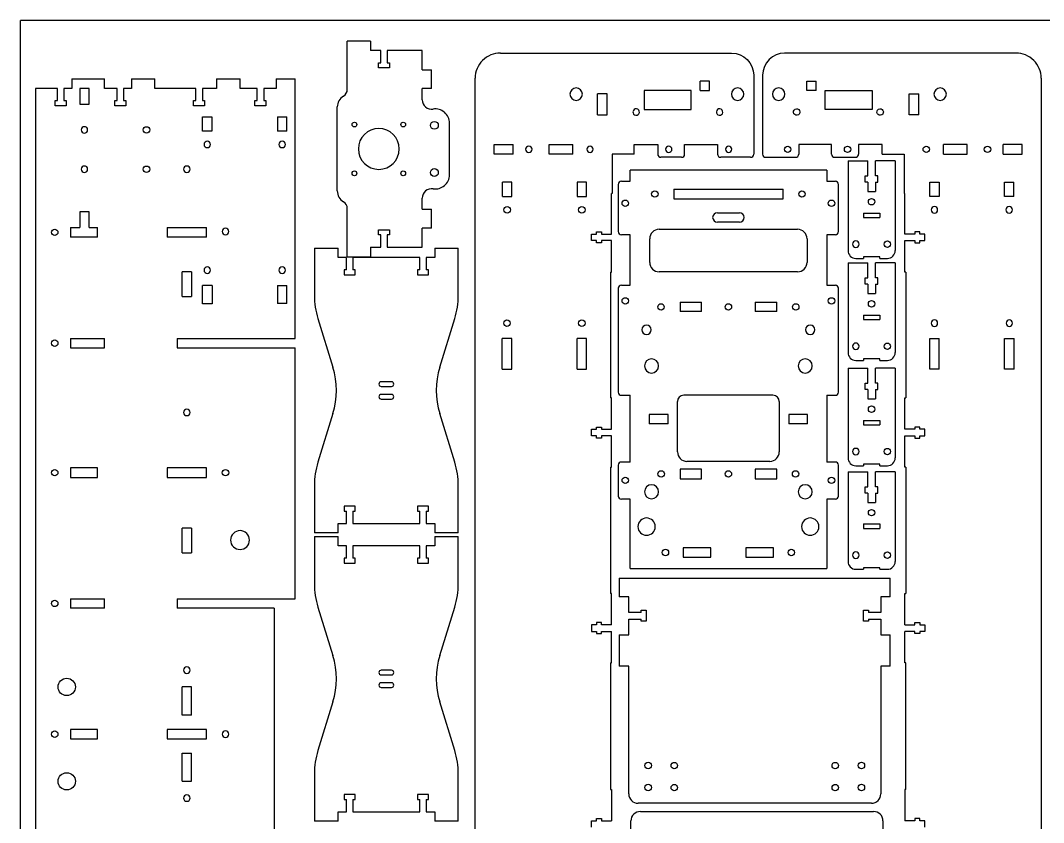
# Model space of a CAD drawing. Header units: millimetres. Extents: x -2614 to 1371, y 670 to 4202.
# Drawn here: x -2551 to -1901, y 1043 to 1553 of the extents above; entities that cross this region are included whole.
import ezdxf

# ---------------------------------------------------------------- set-up
doc = ezdxf.new("R2010")
doc.units = ezdxf.units.MM
doc.linetypes.add('HIDDEN', pattern=[9.525, 6.35, -3.175])
doc.layers.get('0').update_dxf_attribs({"lineweight": 70})
doc.layers.add('Hidden', color=7, linetype='HIDDEN', lineweight=70)

msp = doc.modelspace()

# ---------------------------------------------------------------- linework, layer by layer
at = {"color": 7, "lineweight": -3}
for p, q in [((-1331.8, 1553.05), (-2551, 1553.05)), ((-2551, 670.4), (-2551, 1553.05)), ((-2328.62, 1539.87), (-2343.28, 1539.87)), ((-2343.28, 1509.26), (-2343.28, 1539.87)), ((-2328.62, 1539.87), (-2328.62, 1533.87)), ((-2321.99, 1533.87), (-2328.62, 1533.87)), ((-2321.99, 1526.07), (-2321.99, 1533.87)), ((-2295.71, 1533.87), (-2317.89, 1533.87)), ((-2317.89, 1533.87), (-2317.89, 1526.07)), ((-2295.71, 1521.74), (-2295.71, 1533.87)), ((-2246.04, 1532.31), (-2099.04, 1532.31)), ((-1918.36, 1532.31), (-2065.36, 1532.31)), ((-2323.44, 1526.07), (-2321.99, 1526.07)), ((-2323.44, 1522.87), (-2323.44, 1526.07)), ((-2316.44, 1522.87), (-2323.44, 1522.87)), ((-2317.89, 1526.07), (-2316.44, 1526.07)), ((-2316.44, 1526.07), (-2316.44, 1522.87)), ((-2295.71, 1521.74), (-2289.71, 1521.74)), ((-2289.71, 1509.74), (-2289.71, 1521.74)), ((-2518.42, 1515.88), (-2497.52, 1515.88)), ((-2518.42, 1515.88), (-2518.42, 1509.88)), ((-2497.52, 1509.88), (-2497.52, 1515.88)), ((-2480.42, 1515.88), (-2465.6, 1515.88)), ((-2480.42, 1515.88), (-2480.42, 1509.88)), ((-2465.6, 1509.88), (-2465.6, 1515.88)), ((-2426.47, 1515.88), (-2411.47, 1515.88)), ((-2426.47, 1515.88), (-2426.47, 1509.88)), ((-2411.47, 1509.88), (-2411.47, 1515.88)), ((-2388.47, 1515.88), (-2376.47, 1515.88)), ((-2388.47, 1515.88), (-2388.47, 1509.88)), ((-2376.47, 1350.88), (-2376.47, 1515.88)), ((-2262.04, 692.67), (-2262.04, 1516.31)), ((-2085.04, 1518.31), (-2085.04, 1468.08)), ((-2079.36, 1518.31), (-2079.36, 1468.08)), ((-1902.36, 1516.31), (-1902.36, 692.67)), ((-2527.52, 1509.88), (-2541.47, 1509.88)), ((-2541.47, 1509.88), (-2541.47, 688.88)), ((-2527.52, 1502.08), (-2527.52, 1509.88)), ((-2518.42, 1509.88), (-2523.42, 1509.88)), ((-2523.42, 1509.88), (-2523.42, 1502.08)), ((-2513.37, 1509.88), (-2513.37, 1499.88)), ((-2507.37, 1509.88), (-2513.37, 1509.88)), ((-2507.37, 1499.88), (-2507.37, 1509.88)), ((-2489.52, 1509.88), (-2497.52, 1509.88)), ((-2489.52, 1502.08), (-2489.52, 1509.88)), ((-2480.42, 1509.88), (-2485.42, 1509.88)), ((-2485.42, 1509.88), (-2485.42, 1502.08)), ((-2439.52, 1509.88), (-2465.6, 1509.88)), ((-2439.52, 1502.08), (-2439.52, 1509.88)), ((-2426.47, 1509.88), (-2435.42, 1509.88)), ((-2435.42, 1509.88), (-2435.42, 1502.08)), ((-2400.52, 1509.88), (-2411.47, 1509.88)), ((-2400.52, 1502.08), (-2400.52, 1509.88)), ((-2388.47, 1509.88), (-2396.42, 1509.88)), ((-2396.42, 1509.88), (-2396.42, 1502.08)), ((-2295.71, 1502.64), (-2295.71, 1509.74)), ((-2289.71, 1509.74), (-2295.71, 1509.74)), ((-2154.7, 1508.42), (-2154.7, 1496.42)), ((-2124.7, 1508.42), (-2154.7, 1508.42)), ((-2124.7, 1496.42), (-2124.7, 1508.42)), ((-2119.14, 1508.56), (-2119.14, 1514.56)), ((-2113.14, 1514.56), (-2119.14, 1514.56)), ((-2119.14, 1508.56), (-2113.14, 1508.56)), ((-2113.14, 1508.56), (-2113.14, 1514.56)), ((-2051.26, 1508.56), (-2051.26, 1514.56)), ((-2051.26, 1514.56), (-2045.26, 1514.56)), ((-2045.26, 1508.56), (-2051.26, 1508.56)), ((-2045.26, 1508.56), (-2045.26, 1514.56)), ((-2039.71, 1508.42), (-2009.71, 1508.42)), ((-2039.71, 1496.42), (-2039.71, 1508.42)), ((-2009.71, 1508.42), (-2009.71, 1496.42)), ((-2528.97, 1498.88), (-2528.97, 1502.08)), ((-2528.97, 1502.08), (-2527.52, 1502.08)), ((-2523.42, 1502.08), (-2521.97, 1502.08)), ((-2521.97, 1502.08), (-2521.97, 1498.88)), ((-2490.97, 1498.88), (-2490.97, 1502.08)), ((-2490.97, 1502.08), (-2489.52, 1502.08)), ((-2485.42, 1502.08), (-2483.97, 1502.08)), ((-2483.97, 1502.08), (-2483.97, 1498.88)), ((-2440.97, 1498.88), (-2440.97, 1502.08)), ((-2440.97, 1502.08), (-2439.52, 1502.08)), ((-2435.42, 1502.08), (-2433.97, 1502.08)), ((-2433.97, 1502.08), (-2433.97, 1498.88)), ((-2401.97, 1498.88), (-2401.97, 1502.08)), ((-2401.97, 1502.08), (-2400.52, 1502.08)), ((-2396.42, 1502.08), (-2394.97, 1502.08)), ((-2394.97, 1502.08), (-2394.97, 1498.88)), ((-2184.21, 1493.16), (-2184.21, 1506.36)), ((-2178.21, 1506.36), (-2184.21, 1506.36)), ((-2178.21, 1493.16), (-2178.21, 1506.36)), ((-1986.19, 1506.36), (-1980.19, 1506.36)), ((-1986.19, 1493.16), (-1986.19, 1506.36)), ((-1980.19, 1493.16), (-1980.19, 1506.36)), ((-2521.97, 1498.88), (-2528.97, 1498.88)), ((-2513.37, 1499.88), (-2507.37, 1499.88)), ((-2483.97, 1498.88), (-2490.97, 1498.88)), ((-2433.97, 1498.88), (-2440.97, 1498.88)), ((-2394.97, 1498.88), (-2401.97, 1498.88)), ((-2349.67, 1444.67), (-2349.67, 1498.07)), ((-2154.7, 1496.42), (-2124.7, 1496.42)), ((-2009.71, 1496.42), (-2039.71, 1496.42)), ((-2435.27, 1491.77), (-2429.3, 1491.77)), ((-2435.27, 1482.61), (-2435.27, 1491.77)), ((-2429.3, 1491.77), (-2429.3, 1482.61)), ((-2387.67, 1491.84), (-2381.67, 1491.84)), ((-2387.67, 1491.84), (-2387.67, 1482.69)), ((-2381.67, 1482.69), (-2381.67, 1491.84)), ((-2184.21, 1493.16), (-2178.21, 1493.16)), ((-1980.19, 1493.16), (-1986.19, 1493.16)), ((-2429.3, 1482.61), (-2435.27, 1482.61)), ((-2381.67, 1482.69), (-2387.67, 1482.69)), ((-2278.36, 1454.92), (-2278.36, 1487.82)), ((-2249.97, 1468.14), (-2249.97, 1474.14)), ((-2249.97, 1474.14), (-2237.97, 1474.14)), ((-2237.97, 1468.14), (-2237.97, 1474.14)), ((-2214.97, 1468.14), (-2214.97, 1474.14)), ((-2214.97, 1474.14), (-2200.04, 1474.14)), ((-2200.04, 1468.14), (-2200.04, 1474.14)), ((-2160.91, 1468.07), (-2160.91, 1474.14)), ((-2160.91, 1474.14), (-2146.01, 1474.14)), ((-2146.01, 1474.14), (-2146.01, 1468.08)), ((-2128.91, 1468.08), (-2128.91, 1474.14)), ((-2128.91, 1474.14), (-2108.01, 1474.14)), ((-2108.01, 1474.14), (-2108.01, 1468.08)), ((-2035.49, 1474.14), (-2056.39, 1474.14)), ((-2056.39, 1474.14), (-2056.39, 1468.08)), ((-2035.49, 1468.08), (-2035.49, 1474.14)), ((-2003.49, 1474.14), (-2018.39, 1474.14)), ((-2018.39, 1474.14), (-2018.39, 1468.08)), ((-2003.49, 1468.07), (-2003.49, 1474.14)), ((-1949.44, 1474.14), (-1964.36, 1474.14)), ((-1964.36, 1468.14), (-1964.36, 1474.14)), ((-1949.44, 1468.14), (-1949.44, 1474.14)), ((-1914.44, 1474.14), (-1926.44, 1474.14)), ((-1926.44, 1468.14), (-1926.44, 1474.14)), ((-1914.44, 1468.14), (-1914.44, 1474.14)), ((-2237.97, 1468.14), (-2249.97, 1468.14)), ((-2200.04, 1468.14), (-2214.97, 1468.14)), ((-2175.04, 1468.07), (-2175.04, 1443.06)), ((-2160.91, 1468.07), (-2175.04, 1468.07)), ((-2130.91, 1466.08), (-2144.01, 1466.08)), ((-2087.04, 1466.08), (-2106.01, 1466.08)), ((-2077.36, 1466.08), (-2058.39, 1466.08)), ((-2033.49, 1466.08), (-2020.39, 1466.08)), ((-2025.11, 1463.82), (-2012.61, 1463.82)), ((-2025.11, 1463.82), (-2025.11, 1406.82)), ((-2012.61, 1454.31), (-2012.61, 1463.82)), ((-1995.11, 1463.82), (-2007.61, 1463.82)), ((-2007.61, 1454.31), (-2007.61, 1463.82)), ((-2003.49, 1468.07), (-1989.37, 1468.07)), ((-1995.11, 1463.82), (-1995.11, 1406.82)), ((-1989.37, 1468.07), (-1989.37, 1443.06)), ((-1964.36, 1468.14), (-1949.44, 1468.14)), ((-1926.44, 1468.14), (-1914.44, 1468.14)), ((-2163.63, 1450.84), (-2163.63, 1457.84)), ((-2038.63, 1457.84), (-2163.63, 1457.84)), ((-2038.63, 1457.84), (-2038.63, 1450.84)), ((-2238.84, 1450.23), (-2244.73, 1450.23)), ((-2244.73, 1441.07), (-2244.73, 1450.23)), ((-2238.84, 1441.07), (-2238.84, 1450.23)), ((-2197.22, 1450.26), (-2197.22, 1441.1)), ((-2191.22, 1450.26), (-2197.22, 1450.26)), ((-2191.22, 1441.1), (-2191.22, 1450.26)), ((-2169.13, 1450.84), (-2163.63, 1450.84)), ((-2038.63, 1450.84), (-2033.13, 1450.84)), ((-2014.11, 1450.31), (-2014.11, 1454.31)), ((-2014.11, 1454.31), (-2012.61, 1454.31)), ((-2012.61, 1450.31), (-2014.11, 1450.31)), ((-2012.61, 1450.31), (-2012.61, 1444.31)), ((-2006.11, 1454.31), (-2007.61, 1454.31)), ((-2007.61, 1450.31), (-2006.11, 1450.31)), ((-2007.61, 1450.31), (-2007.61, 1444.31)), ((-2006.11, 1450.31), (-2006.11, 1454.31)), ((-1973.18, 1450.26), (-1967.18, 1450.26)), ((-1973.18, 1441.1), (-1973.18, 1450.26)), ((-1967.18, 1450.26), (-1967.18, 1441.1)), ((-1925.56, 1450.23), (-1919.67, 1450.23)), ((-1925.56, 1441.07), (-1925.56, 1450.23)), ((-1919.67, 1441.07), (-1919.67, 1450.23)), ((-2171.13, 1448.84), (-2171.13, 1418.79)), ((-2135.85, 1445.74), (-2135.85, 1439.74)), ((-2135.85, 1445.74), (-2066.41, 1445.74)), ((-2066.41, 1439.74), (-2066.41, 1445.74)), ((-2031.13, 1418.79), (-2031.13, 1448.84)), ((-2012.61, 1444.31), (-2007.61, 1444.31)), ((-2295.71, 1433), (-2295.71, 1440.11)), ((-2244.73, 1441.07), (-2238.84, 1441.07)), ((-2197.22, 1441.1), (-2191.22, 1441.1)), ((-2175.34, 1417.21), (-2175.34, 1443.06)), ((-2175.04, 1443.06), (-2175.34, 1443.06)), ((-2135.85, 1439.74), (-2066.41, 1439.74)), ((-1989.37, 1443.06), (-1989.06, 1443.06)), ((-1989.06, 1417.21), (-1989.06, 1443.06)), ((-1967.18, 1441.1), (-1973.18, 1441.1)), ((-1919.67, 1441.07), (-1925.56, 1441.07)), ((-2513.37, 1431.38), (-2513.37, 1421.38)), ((-2507.37, 1431.38), (-2513.37, 1431.38)), ((-2507.37, 1421.38), (-2507.37, 1431.38)), ((-2343.28, 1402.87), (-2343.28, 1433.48)), ((-2295.71, 1433), (-2289.71, 1433)), ((-2289.71, 1421), (-2289.71, 1433)), ((-2108.13, 1430.84), (-2094.13, 1430.84)), ((-2015.36, 1430.62), (-2015.36, 1427.82)), ((-2015.36, 1430.62), (-2004.86, 1430.62)), ((-2004.86, 1430.62), (-2004.86, 1427.82)), ((-2094.13, 1424.84), (-2108.13, 1424.84)), ((-2015.36, 1427.82), (-2004.86, 1427.82)), ((-2519.19, 1421.38), (-2519.19, 1415.38)), ((-2519.19, 1421.38), (-2513.37, 1421.38)), ((-2507.37, 1421.38), (-2502.11, 1421.38)), ((-2502.11, 1415.38), (-2502.11, 1421.38)), ((-2457.75, 1421.38), (-2432.75, 1421.38)), ((-2457.75, 1421.38), (-2457.75, 1415.38)), ((-2432.75, 1415.38), (-2432.75, 1421.38)), ((-2323.44, 1419.87), (-2316.44, 1419.87)), ((-2323.44, 1416.67), (-2323.44, 1419.87)), ((-2316.44, 1419.87), (-2316.44, 1416.67)), ((-2295.71, 1408.87), (-2295.71, 1421)), ((-2289.71, 1421), (-2295.71, 1421)), ((-2185.04, 1417.21), (-2185.04, 1418.66)), ((-2185.04, 1418.66), (-2181.84, 1418.66)), ((-2181.84, 1418.66), (-2181.84, 1417.21)), ((-2145.13, 1420.28), (-2057.13, 1420.28)), ((-1982.56, 1418.66), (-1982.56, 1417.21)), ((-1979.36, 1418.66), (-1982.56, 1418.66)), ((-1979.36, 1417.21), (-1979.36, 1418.66)), ((-2502.11, 1415.38), (-2519.19, 1415.38)), ((-2432.75, 1415.38), (-2457.75, 1415.38)), ((-2321.99, 1416.67), (-2323.44, 1416.67)), ((-2321.99, 1408.87), (-2321.99, 1416.67)), ((-2316.44, 1416.67), (-2317.89, 1416.67)), ((-2317.89, 1416.67), (-2317.89, 1408.87)), ((-2188.04, 1413.11), (-2188.04, 1417.21)), ((-2188.04, 1417.21), (-2185.04, 1417.21)), ((-2185.04, 1413.11), (-2188.04, 1413.11)), ((-2185.04, 1411.66), (-2185.04, 1413.11)), ((-2181.84, 1411.66), (-2185.04, 1411.66)), ((-2181.84, 1417.21), (-2175.34, 1417.21)), ((-2175.34, 1413.11), (-2181.84, 1413.11)), ((-2181.84, 1413.11), (-2181.84, 1411.66)), ((-2175.34, 1393.11), (-2175.34, 1413.11)), ((-2163.63, 1416.79), (-2169.13, 1416.79)), ((-2163.63, 1384.83), (-2163.63, 1416.79)), ((-2151.13, 1399.28), (-2151.13, 1414.28)), ((-2051.13, 1414.28), (-2051.13, 1399.28)), ((-2038.63, 1416.79), (-2038.63, 1384.83)), ((-2033.13, 1416.79), (-2038.63, 1416.79)), ((-1982.56, 1417.21), (-1989.06, 1417.21)), ((-1989.06, 1393.11), (-1989.06, 1413.11)), ((-1989.06, 1413.11), (-1982.56, 1413.11)), ((-1982.56, 1413.11), (-1982.56, 1411.66)), ((-1982.56, 1411.66), (-1979.36, 1411.66)), ((-1976.36, 1417.21), (-1979.36, 1417.21)), ((-1979.36, 1413.11), (-1976.36, 1413.11)), ((-1979.36, 1411.66), (-1979.36, 1413.11)), ((-1976.36, 1413.11), (-1976.36, 1417.21)), ((-2364.18, 1408.36), (-2349.2, 1408.36)), ((-2364.18, 1408.36), (-2364.18, 1378.23)), ((-2349.2, 1402.36), (-2349.2, 1408.36)), ((-2328.62, 1408.87), (-2321.99, 1408.87)), ((-2328.62, 1408.87), (-2328.62, 1402.87)), ((-2317.89, 1408.87), (-2295.71, 1408.87)), ((-2287.74, 1408.36), (-2287.74, 1402.36)), ((-2287.74, 1408.36), (-2272.76, 1408.36)), ((-2272.76, 1378.23), (-2272.76, 1408.36)), ((-2343.83, 1402.36), (-2349.2, 1402.36)), ((-2343.83, 1394.56), (-2343.83, 1402.36)), ((-2343.28, 1402.87), (-2328.62, 1402.87)), ((-2297.11, 1402.36), (-2339.83, 1402.36)), ((-2339.83, 1402.36), (-2339.73, 1394.56)), ((-2297.21, 1394.56), (-2297.11, 1402.36)), ((-2293.11, 1402.36), (-2293.11, 1394.56)), ((-2287.74, 1402.36), (-2293.11, 1402.36)), ((-2025.11, 1398.93), (-2012.61, 1398.93)), ((-2025.11, 1398.93), (-2025.11, 1341.93)), ((-2020.11, 1401.82), (-2015.36, 1401.82)), ((-2004.86, 1402.82), (-2015.36, 1402.82)), ((-2015.36, 1402.82), (-2015.36, 1401.82)), ((-2012.61, 1389.42), (-2012.61, 1398.93)), ((-1995.11, 1398.93), (-2007.61, 1398.93)), ((-2007.61, 1389.42), (-2007.61, 1398.93)), ((-2004.86, 1401.82), (-2004.86, 1402.82)), ((-2004.86, 1401.82), (-2000.11, 1401.82)), ((-1995.11, 1398.93), (-1995.11, 1341.93)), ((-2448.3, 1377.53), (-2448.3, 1393.33)), ((-2442.3, 1393.33), (-2448.3, 1393.33)), ((-2442.3, 1393.33), (-2442.3, 1377.53)), ((-2343.83, 1394.56), (-2345.28, 1394.56)), ((-2345.28, 1394.56), (-2345.28, 1391.36)), ((-2345.28, 1391.36), (-2338.28, 1391.36)), ((-2338.28, 1394.56), (-2339.73, 1394.56)), ((-2338.28, 1391.36), (-2338.28, 1394.56)), ((-2298.66, 1394.56), (-2298.66, 1391.36)), ((-2297.21, 1394.56), (-2298.66, 1394.56)), ((-2298.66, 1391.36), (-2291.66, 1391.36)), ((-2291.66, 1394.56), (-2293.11, 1394.56)), ((-2291.66, 1391.36), (-2291.66, 1394.56)), ((-2176.04, 1393.11), (-2176.04, 1313.15)), ((-2176.04, 1393.11), (-2175.34, 1393.11)), ((-2057.13, 1393.28), (-2145.13, 1393.28)), ((-1988.36, 1393.11), (-1989.06, 1393.11)), ((-1988.36, 1393.11), (-1988.36, 1313.15)), ((-2169.13, 1384.83), (-2163.63, 1384.83)), ((-2038.63, 1384.83), (-2033.13, 1384.83)), ((-2014.11, 1385.42), (-2014.11, 1389.42)), ((-2014.11, 1389.42), (-2012.61, 1389.42)), ((-2012.61, 1385.42), (-2014.11, 1385.42)), ((-2012.61, 1385.42), (-2012.61, 1379.42)), ((-2006.11, 1389.42), (-2007.61, 1389.42)), ((-2007.61, 1385.42), (-2006.11, 1385.42)), ((-2007.61, 1385.42), (-2007.61, 1379.42)), ((-2006.11, 1385.42), (-2006.11, 1389.42)), ((-2435.27, 1372.98), (-2435.27, 1384.6)), ((-2429.27, 1384.6), (-2435.27, 1384.6)), ((-2429.27, 1384.6), (-2429.27, 1372.98)), ((-2387.67, 1384.67), (-2381.67, 1384.67)), ((-2387.67, 1384.67), (-2387.67, 1373.06)), ((-2381.67, 1373.06), (-2381.67, 1384.67)), ((-2171.13, 1382.83), (-2171.13, 1316.77)), ((-2031.13, 1316.77), (-2031.13, 1382.83)), ((-2012.61, 1379.42), (-2007.61, 1379.42)), ((-2448.3, 1377.53), (-2442.3, 1377.53)), ((-2429.27, 1372.98), (-2435.27, 1372.98)), ((-2381.67, 1373.06), (-2387.67, 1373.06)), ((-2131.82, 1373.94), (-2131.82, 1367.94)), ((-2131.82, 1373.94), (-2118.15, 1373.94)), ((-2118.15, 1367.94), (-2118.15, 1373.94)), ((-2084.11, 1373.94), (-2084.11, 1367.94)), ((-2084.11, 1373.94), (-2070.44, 1373.94)), ((-2070.44, 1367.94), (-2070.44, 1373.94)), ((-2118.15, 1367.94), (-2131.82, 1367.94)), ((-2070.44, 1367.94), (-2084.11, 1367.94)), ((-2015.36, 1365.73), (-2015.36, 1362.93)), ((-2015.36, 1365.73), (-2004.86, 1365.73)), ((-2004.86, 1365.73), (-2004.86, 1362.93)), ((-2361.96, 1363.49), (-2352.43, 1332.6)), ((-2284.51, 1332.6), (-2274.98, 1363.49)), ((-2015.36, 1362.93), (-2004.86, 1362.93)), ((-2519.19, 1350.88), (-2519.19, 1344.88)), ((-2519.19, 1350.88), (-2497.52, 1350.88)), ((-2497.52, 1344.88), (-2497.52, 1350.88)), ((-2451.47, 1350.88), (-2451.47, 1344.88)), ((-2451.47, 1350.88), (-2376.47, 1350.88)), ((-2244.82, 1331.44), (-2244.82, 1350.85)), ((-2238.84, 1350.85), (-2244.82, 1350.85)), ((-2238.84, 1331.44), (-2238.84, 1350.85)), ((-2197.25, 1331.47), (-2197.25, 1350.88)), ((-2191.25, 1350.88), (-2197.25, 1350.88)), ((-2191.25, 1331.47), (-2191.25, 1350.88)), ((-1973.16, 1331.47), (-1973.16, 1350.88)), ((-1973.16, 1350.88), (-1967.16, 1350.88)), ((-1967.16, 1331.47), (-1967.16, 1350.88)), ((-1925.56, 1331.44), (-1925.56, 1350.85)), ((-1925.56, 1350.85), (-1919.58, 1350.85)), ((-1919.58, 1331.44), (-1919.58, 1350.85)), ((-2519.19, 1344.88), (-2497.52, 1344.88)), ((-2451.47, 1344.88), (-2376.47, 1344.88)), ((-2376.47, 1185.48), (-2376.47, 1344.88)), ((-2020.11, 1336.93), (-2015.36, 1336.93)), ((-2004.86, 1337.93), (-2015.36, 1337.93)), ((-2015.36, 1337.93), (-2015.36, 1336.93)), ((-2004.86, 1336.93), (-2004.86, 1337.93)), ((-2004.86, 1336.93), (-2000.11, 1336.93)), ((-2244.82, 1331.44), (-2238.84, 1331.44)), ((-2197.25, 1331.47), (-2191.25, 1331.47)), ((-2025.11, 1331.99), (-2012.61, 1331.99)), ((-2025.11, 1331.99), (-2025.11, 1274.99)), ((-2012.61, 1322.48), (-2012.61, 1331.99)), ((-1995.11, 1331.99), (-2007.61, 1331.99)), ((-2007.61, 1322.48), (-2007.61, 1331.99)), ((-1995.11, 1331.99), (-1995.11, 1274.99)), ((-1967.16, 1331.47), (-1973.16, 1331.47)), ((-1919.58, 1331.44), (-1925.56, 1331.44)), ((-2315.22, 1323.36), (-2321.72, 1323.36)), ((-2321.72, 1320.36), (-2315.22, 1320.36)), ((-2014.11, 1318.48), (-2014.11, 1322.48)), ((-2014.11, 1322.48), (-2012.61, 1322.48)), ((-2006.11, 1322.48), (-2007.61, 1322.48)), ((-2006.11, 1318.48), (-2006.11, 1322.48)), ((-2315.22, 1315.36), (-2321.72, 1315.36)), ((-2169.13, 1314.77), (-2163.63, 1314.77)), ((-2163.63, 1272.35), (-2163.63, 1314.77)), ((-2072.79, 1314.77), (-2129.47, 1314.77)), ((-2038.63, 1314.77), (-2038.63, 1272.35)), ((-2038.63, 1314.77), (-2033.13, 1314.77)), ((-2012.61, 1318.48), (-2014.11, 1318.48)), ((-2012.61, 1318.48), (-2012.61, 1312.48)), ((-2007.61, 1318.48), (-2006.11, 1318.48)), ((-2007.61, 1318.48), (-2007.61, 1312.48)), ((-2321.72, 1312.36), (-2315.22, 1312.36)), ((-2175.34, 1313.15), (-2176.04, 1313.15)), ((-2175.34, 1293.15), (-2175.34, 1313.15)), ((-2133.47, 1278.77), (-2133.47, 1310.77)), ((-2068.79, 1310.77), (-2068.79, 1278.77)), ((-2012.61, 1312.48), (-2007.61, 1312.48)), ((-1989.06, 1313.15), (-1988.36, 1313.15)), ((-1989.06, 1293.15), (-1989.06, 1313.15)), ((-2352.43, 1303.12), (-2361.96, 1272.23)), ((-2274.98, 1272.23), (-2284.51, 1303.12)), ((-2151.47, 1302.62), (-2151.47, 1296.62)), ((-2139.47, 1302.62), (-2151.47, 1302.62)), ((-2139.47, 1296.62), (-2139.47, 1302.62)), ((-2062.79, 1302.62), (-2062.79, 1296.62)), ((-2050.79, 1302.62), (-2062.79, 1302.62)), ((-2050.79, 1296.62), (-2050.79, 1302.62)), ((-2185.04, 1293.15), (-2185.04, 1294.6)), ((-2185.04, 1294.6), (-2181.84, 1294.6)), ((-2181.84, 1294.6), (-2181.84, 1293.15)), ((-2139.47, 1296.62), (-2151.47, 1296.62)), ((-2050.79, 1296.62), (-2062.79, 1296.62)), ((-2015.36, 1298.79), (-2015.36, 1295.99)), ((-2015.36, 1298.79), (-2004.86, 1298.79)), ((-2015.36, 1295.99), (-2004.86, 1295.99)), ((-2004.86, 1298.79), (-2004.86, 1295.99)), ((-1982.56, 1294.6), (-1982.56, 1293.15)), ((-1979.36, 1294.6), (-1982.56, 1294.6)), ((-1979.36, 1293.15), (-1979.36, 1294.6)), ((-2188.04, 1289.05), (-2188.04, 1293.15)), ((-2188.04, 1293.15), (-2185.04, 1293.15)), ((-2185.04, 1289.05), (-2188.04, 1289.05)), ((-2185.04, 1287.6), (-2185.04, 1289.05)), ((-2181.84, 1287.6), (-2185.04, 1287.6)), ((-2181.84, 1293.15), (-2175.34, 1293.15)), ((-2175.34, 1289.05), (-2181.84, 1289.05)), ((-2181.84, 1289.05), (-2181.84, 1287.6)), ((-2175.34, 1269.05), (-2175.34, 1289.05)), ((-1982.56, 1293.15), (-1989.06, 1293.15)), ((-1989.06, 1269.05), (-1989.06, 1289.05)), ((-1989.06, 1289.05), (-1982.56, 1289.05)), ((-1982.56, 1289.05), (-1982.56, 1287.6)), ((-1982.56, 1287.6), (-1979.36, 1287.6)), ((-1976.36, 1293.15), (-1979.36, 1293.15)), ((-1979.36, 1289.05), (-1976.36, 1289.05)), ((-1979.36, 1287.6), (-1979.36, 1289.05)), ((-1976.36, 1289.05), (-1976.36, 1293.15)), ((-2519.19, 1268.58), (-2519.19, 1262.58)), ((-2502.11, 1268.58), (-2519.19, 1268.58)), ((-2502.11, 1262.58), (-2502.11, 1268.58)), ((-2457.75, 1268.58), (-2457.75, 1262.58)), ((-2432.75, 1268.58), (-2457.75, 1268.58)), ((-2432.75, 1262.58), (-2432.75, 1268.58)), ((-2176.04, 1269.05), (-2175.34, 1269.05)), ((-2176.04, 1269.05), (-2176.04, 1188.81)), ((-2171.13, 1270.35), (-2171.13, 1250.72)), ((-2163.63, 1272.35), (-2169.13, 1272.35)), ((-2074.79, 1272.77), (-2127.47, 1272.77)), ((-2033.13, 1272.35), (-2038.63, 1272.35)), ((-2031.13, 1250.72), (-2031.13, 1270.35)), ((-2020.11, 1269.99), (-2015.36, 1269.99)), ((-2004.86, 1270.99), (-2015.36, 1270.99)), ((-2015.36, 1270.99), (-2015.36, 1269.99)), ((-2004.86, 1269.99), (-2004.86, 1270.99)), ((-2004.86, 1269.99), (-2000.11, 1269.99)), ((-1988.36, 1269.05), (-1989.06, 1269.05)), ((-1988.36, 1269.05), (-1988.36, 1188.81)), ((-2519.19, 1262.58), (-2502.11, 1262.58)), ((-2457.75, 1262.58), (-2432.75, 1262.58)), ((-2131.82, 1267.77), (-2131.82, 1261.77)), ((-2118.22, 1267.77), (-2131.82, 1267.77)), ((-2131.82, 1261.77), (-2118.22, 1261.77)), ((-2118.22, 1261.77), (-2118.22, 1267.77)), ((-2084.04, 1267.77), (-2084.04, 1261.77)), ((-2070.44, 1267.77), (-2084.04, 1267.77)), ((-2084.04, 1261.77), (-2070.44, 1261.77)), ((-2070.44, 1261.77), (-2070.44, 1267.77)), ((-2025.11, 1266.16), (-2012.61, 1266.16)), ((-2025.11, 1266.16), (-2025.11, 1209.16)), ((-2012.61, 1256.65), (-2012.61, 1266.16)), ((-1995.11, 1266.16), (-2007.61, 1266.16)), ((-2007.61, 1256.65), (-2007.61, 1266.16)), ((-1995.11, 1266.16), (-1995.11, 1209.16)), ((-2364.18, 1257.49), (-2364.18, 1227.36)), ((-2272.76, 1227.36), (-2272.76, 1257.49)), ((-2014.11, 1252.65), (-2014.11, 1256.65)), ((-2014.11, 1256.65), (-2012.61, 1256.65)), ((-2006.11, 1256.65), (-2007.61, 1256.65)), ((-2006.11, 1252.65), (-2006.11, 1256.65)), ((-2163.63, 1248.72), (-2169.13, 1248.72)), ((-2163.63, 1204.72), (-2163.63, 1248.72)), ((-2038.63, 1248.72), (-2038.63, 1204.72)), ((-2033.13, 1248.72), (-2038.63, 1248.72)), ((-2012.61, 1252.65), (-2014.11, 1252.65)), ((-2012.61, 1252.65), (-2012.61, 1246.65)), ((-2007.61, 1252.65), (-2006.11, 1252.65)), ((-2007.61, 1252.65), (-2007.61, 1246.65)), ((-2345.28, 1244.36), (-2345.28, 1241.16)), ((-2338.28, 1244.36), (-2345.28, 1244.36)), ((-2338.28, 1241.16), (-2338.28, 1244.36)), ((-2291.66, 1244.36), (-2298.66, 1244.36)), ((-2298.66, 1244.36), (-2298.66, 1241.16)), ((-2291.66, 1241.16), (-2291.66, 1244.36)), ((-2012.61, 1246.65), (-2007.61, 1246.65)), ((-2345.28, 1241.16), (-2343.83, 1241.16)), ((-2343.83, 1233.36), (-2343.83, 1241.16)), ((-2339.73, 1241.16), (-2339.83, 1233.36)), ((-2339.73, 1241.16), (-2338.28, 1241.16)), ((-2298.66, 1241.16), (-2297.21, 1241.16)), ((-2297.11, 1233.36), (-2297.21, 1241.16)), ((-2293.11, 1241.16), (-2291.66, 1241.16)), ((-2293.11, 1241.16), (-2293.11, 1233.36)), ((-2448.3, 1214.53), (-2448.3, 1230.33)), ((-2442.3, 1230.33), (-2448.3, 1230.33)), ((-2442.3, 1230.33), (-2442.3, 1214.53)), ((-2349.2, 1233.36), (-2343.83, 1233.36)), ((-2349.2, 1227.36), (-2349.2, 1233.36)), ((-2339.83, 1233.36), (-2297.11, 1233.36)), ((-2293.11, 1233.36), (-2287.74, 1233.36)), ((-2287.74, 1233.36), (-2287.74, 1227.36)), ((-2015.36, 1232.96), (-2015.36, 1230.16)), ((-2015.36, 1232.96), (-2004.86, 1232.96)), ((-2015.36, 1230.16), (-2004.86, 1230.16)), ((-2004.86, 1232.96), (-2004.86, 1230.16)), ((-2349.2, 1227.36), (-2364.18, 1227.36)), ((-2364.18, 1225.05), (-2349.2, 1225.05)), ((-2364.18, 1225.05), (-2364.18, 1194.92)), ((-2349.2, 1219.05), (-2349.2, 1225.05)), ((-2272.76, 1227.36), (-2287.74, 1227.36)), ((-2287.74, 1225.05), (-2287.74, 1219.05)), ((-2287.74, 1225.05), (-2272.76, 1225.05)), ((-2272.76, 1194.92), (-2272.76, 1225.05)), ((-2343.83, 1219.05), (-2349.2, 1219.05)), ((-2343.83, 1211.25), (-2343.83, 1219.05)), ((-2297.11, 1219.05), (-2339.83, 1219.05)), ((-2339.83, 1219.05), (-2339.73, 1211.25)), ((-2297.21, 1211.25), (-2297.11, 1219.05)), ((-2293.11, 1219.05), (-2293.11, 1211.25)), ((-2287.74, 1219.05), (-2293.11, 1219.05)), ((-2129.89, 1217.82), (-2129.89, 1211.82)), ((-2112.22, 1217.82), (-2129.89, 1217.82)), ((-2112.22, 1211.82), (-2112.22, 1217.82)), ((-2090.04, 1217.82), (-2090.04, 1211.82)), ((-2072.37, 1217.82), (-2090.04, 1217.82)), ((-2072.37, 1211.82), (-2072.37, 1217.82)), ((-2448.3, 1214.53), (-2442.3, 1214.53)), ((-2343.83, 1211.25), (-2345.28, 1211.25)), ((-2345.28, 1211.25), (-2345.28, 1208.05)), ((-2338.28, 1211.25), (-2339.73, 1211.25)), ((-2338.28, 1208.05), (-2338.28, 1211.25)), ((-2298.66, 1211.25), (-2298.66, 1208.05)), ((-2297.21, 1211.25), (-2298.66, 1211.25)), ((-2291.66, 1211.25), (-2293.11, 1211.25)), ((-2291.66, 1208.05), (-2291.66, 1211.25)), ((-2129.89, 1211.82), (-2112.22, 1211.82)), ((-2090.04, 1211.82), (-2072.37, 1211.82)), ((-2345.28, 1208.05), (-2338.28, 1208.05)), ((-2298.66, 1208.05), (-2291.66, 1208.05)), ((-2163.63, 1204.72), (-2038.63, 1204.72)), ((-2020.11, 1204.16), (-2015.36, 1204.16)), ((-2004.86, 1205.16), (-2015.36, 1205.16)), ((-2015.36, 1205.16), (-2015.36, 1204.16)), ((-2004.86, 1204.16), (-2004.86, 1205.16)), ((-2004.86, 1204.16), (-2000.11, 1204.16)), ((-2170.45, 1198.59), (-1998.25, 1198.59)), ((-2170.45, 1198.59), (-2170.45, 1186.59)), ((-1998.25, 1186.59), (-1998.25, 1198.59)), ((-2519.19, 1185.48), (-2519.19, 1179.48)), ((-2519.19, 1185.48), (-2497.52, 1185.48)), ((-2497.52, 1179.48), (-2497.52, 1185.48)), ((-2451.47, 1185.48), (-2451.47, 1179.48)), ((-2451.47, 1185.48), (-2376.47, 1185.48)), ((-2175.34, 1188.81), (-2176.04, 1188.81)), ((-2175.34, 1168.81), (-2175.34, 1188.81)), ((-2164.45, 1186.59), (-2170.45, 1186.59)), ((-2164.45, 1176.64), (-2164.45, 1186.59)), ((-2004.25, 1186.59), (-2004.25, 1176.64)), ((-1998.25, 1186.59), (-2004.25, 1186.59)), ((-1989.06, 1188.81), (-1988.36, 1188.81)), ((-1989.06, 1168.81), (-1989.06, 1188.81)), ((-2497.52, 1179.48), (-2519.19, 1179.48)), ((-2389.87, 1179.48), (-2451.47, 1179.48)), ((-2389.87, 1179.48), (-2389.87, 1019.28)), ((-2361.96, 1180.18), (-2352.43, 1149.29)), ((-2284.51, 1149.29), (-2274.98, 1180.18)), ((-2156.65, 1176.64), (-2156.65, 1178.09)), ((-2156.65, 1178.09), (-2153.45, 1178.09)), ((-2153.45, 1178.09), (-2153.45, 1171.09)), ((-2015.25, 1171.09), (-2015.25, 1178.09)), ((-2015.25, 1178.09), (-2012.05, 1178.09)), ((-2012.05, 1178.09), (-2012.05, 1176.64)), ((-2156.65, 1176.64), (-2164.45, 1176.64)), ((-2164.45, 1172.54), (-2156.65, 1172.54)), ((-2164.45, 1162.59), (-2164.45, 1172.54)), ((-2156.65, 1171.09), (-2156.65, 1172.54)), ((-2153.45, 1171.09), (-2156.65, 1171.09)), ((-2012.05, 1171.09), (-2015.25, 1171.09)), ((-2004.25, 1176.64), (-2012.05, 1176.64)), ((-2012.05, 1172.54), (-2004.25, 1172.54)), ((-2012.05, 1172.54), (-2012.05, 1171.09)), ((-2004.25, 1172.54), (-2004.25, 1162.59)), ((-2188.04, 1168.81), (-2188.04, 1164.71)), ((-2185.04, 1168.81), (-2188.04, 1168.81)), ((-2188.04, 1164.71), (-2185.04, 1164.71)), ((-2185.04, 1170.26), (-2185.04, 1168.81)), ((-2181.84, 1170.26), (-2185.04, 1170.26)), ((-2185.04, 1164.71), (-2185.04, 1163.26)), ((-2181.84, 1168.81), (-2181.84, 1170.26)), ((-2175.34, 1168.81), (-2181.84, 1168.81)), ((-2181.84, 1164.71), (-2175.34, 1164.71)), ((-2181.84, 1163.26), (-2181.84, 1164.71)), ((-2175.34, 1144.71), (-2175.34, 1164.71)), ((-1989.06, 1168.81), (-1982.56, 1168.81)), ((-1989.06, 1144.71), (-1989.06, 1164.71)), ((-1982.56, 1164.71), (-1989.06, 1164.71)), ((-1982.56, 1170.26), (-1979.36, 1170.26)), ((-1982.56, 1168.81), (-1982.56, 1170.26)), ((-1982.56, 1163.26), (-1982.56, 1164.71)), ((-1979.36, 1170.26), (-1979.36, 1168.81)), ((-1979.36, 1168.81), (-1976.36, 1168.81)), ((-1979.36, 1164.71), (-1979.36, 1163.26)), ((-1976.36, 1164.71), (-1979.36, 1164.71)), ((-1976.36, 1168.81), (-1976.36, 1164.71)), ((-2185.04, 1163.26), (-2181.84, 1163.26)), ((-2170.45, 1162.59), (-2164.45, 1162.59)), ((-2170.45, 1162.59), (-2170.45, 1142.59)), ((-2004.25, 1162.59), (-1998.25, 1162.59)), ((-1998.25, 1142.59), (-1998.25, 1162.59)), ((-1979.36, 1163.26), (-1982.56, 1163.26)), ((-2176.04, 1144.71), (-2175.34, 1144.71)), ((-2176.04, 1144.71), (-2176.04, 1064.27)), ((-1988.36, 1144.71), (-1989.06, 1144.71)), ((-1988.36, 1064.27), (-1988.36, 1144.71)), ((-2315.22, 1140.05), (-2321.72, 1140.05)), ((-2164.45, 1142.59), (-2170.45, 1142.59)), ((-2164.45, 1061.42), (-2164.45, 1142.59)), ((-2004.25, 1142.59), (-2004.25, 1061.42)), ((-1998.25, 1142.59), (-2004.25, 1142.59)), ((-2321.72, 1137.05), (-2315.22, 1137.05)), ((-2315.22, 1132.05), (-2321.72, 1132.05)), ((-2448.3, 1111.38), (-2448.3, 1129.38)), ((-2442.3, 1129.38), (-2448.3, 1129.38)), ((-2442.3, 1111.38), (-2442.3, 1129.38)), ((-2321.72, 1129.05), (-2315.22, 1129.05)), ((-2352.43, 1119.81), (-2361.96, 1088.92)), ((-2274.98, 1088.92), (-2284.51, 1119.81)), ((-2442.3, 1111.38), (-2448.3, 1111.38)), ((-2502.11, 1102.38), (-2519.19, 1102.38)), ((-2519.19, 1102.38), (-2519.19, 1096.38)), ((-2502.11, 1096.38), (-2502.11, 1102.38)), ((-2457.75, 1102.38), (-2457.75, 1096.38)), ((-2432.75, 1102.38), (-2457.75, 1102.38)), ((-2432.75, 1096.38), (-2432.75, 1102.38)), ((-2519.19, 1096.38), (-2502.11, 1096.38)), ((-2457.75, 1096.38), (-2432.75, 1096.38)), ((-2448.3, 1069.38), (-2448.3, 1087.38)), ((-2448.3, 1087.38), (-2442.3, 1087.38)), ((-2442.3, 1069.38), (-2442.3, 1087.38)), ((-2364.18, 1074.18), (-2364.18, 1044.05)), ((-2272.76, 1044.05), (-2272.76, 1074.18)), ((-2448.3, 1069.38), (-2442.3, 1069.38)), ((-2345.28, 1061.05), (-2345.28, 1057.85)), ((-2338.28, 1061.05), (-2345.28, 1061.05)), ((-2338.28, 1057.85), (-2338.28, 1061.05)), ((-2291.66, 1061.05), (-2298.66, 1061.05)), ((-2298.66, 1061.05), (-2298.66, 1057.85)), ((-2291.66, 1057.85), (-2291.66, 1061.05)), ((-2176.04, 1064.27), (-2175.34, 1064.27)), ((-2175.34, 1064.27), (-2175.34, 1044.27)), ((-1988.36, 1064.27), (-1989.06, 1064.27)), ((-1989.06, 1064.27), (-1989.06, 1044.27)), ((-2345.28, 1057.85), (-2343.83, 1057.85)), ((-2343.83, 1050.05), (-2343.83, 1057.85)), ((-2339.73, 1057.85), (-2339.83, 1050.05)), ((-2339.73, 1057.85), (-2338.28, 1057.85)), ((-2298.66, 1057.85), (-2297.21, 1057.85)), ((-2297.11, 1050.05), (-2297.21, 1057.85)), ((-2293.11, 1057.85), (-2291.66, 1057.85)), ((-2293.11, 1057.85), (-2293.11, 1050.05)), ((-2010.25, 1055.42), (-2158.45, 1055.42)), ((-2349.2, 1050.05), (-2343.83, 1050.05)), ((-2349.2, 1044.05), (-2349.2, 1050.05)), ((-2339.83, 1050.05), (-2297.11, 1050.05)), ((-2293.11, 1050.05), (-2287.74, 1050.05)), ((-2287.74, 1050.05), (-2287.74, 1044.05)), ((-2157.07, 1050.21), (-2008.87, 1050.21)), ((-2349.2, 1044.05), (-2364.18, 1044.05)), ((-2272.76, 1044.05), (-2287.74, 1044.05)), ((-2188.04, 1044.27), (-2185.04, 1044.27)), ((-2188.04, 1040.17), (-2188.04, 1044.27)), ((-2185.04, 1045.72), (-2181.84, 1045.72)), ((-2185.04, 1044.27), (-2185.04, 1045.72)), ((-2181.84, 1045.72), (-2181.84, 1044.27)), ((-2181.84, 1044.27), (-2175.34, 1044.27)), ((-2163.07, 963.04), (-2163.07, 1044.21)), ((-2002.87, 1044.21), (-2002.87, 963.04)), ((-1982.56, 1044.27), (-1989.06, 1044.27)), ((-1982.56, 1045.72), (-1982.56, 1044.27)), ((-1979.36, 1045.72), (-1982.56, 1045.72)), ((-1979.36, 1044.27), (-1979.36, 1045.72)), ((-1976.36, 1044.27), (-1979.36, 1044.27)), ((-1976.36, 1040.17), (-1976.36, 1044.27))]:
    msp.add_line(p, q, dxfattribs=at)
at = {"color": 7, "lineweight": -3, "extrusion": (-4.19722e-36, 9.23098e-21, -1)}
msp.add_circle((2197.83, 1506.18), 3.97, dxfattribs=at)
at = {"color": 7, "lineweight": -3, "extrusion": (-4.9675e-36, 1.0925e-20, -1)}
msp.add_circle((2095.28, 1506.18), 3.97, dxfattribs=at)
at = {"color": 7, "lineweight": -3, "extrusion": (-3.50733e-35, 6.78322e-21, -1)}
msp.add_circle((2069.13, 1506.18), 3.97, dxfattribs=at)
at = {"color": 7, "lineweight": -3, "extrusion": (-2.6314e-35, 5.08916e-21, -1)}
msp.add_circle((1966.57, 1506.18), 3.97, dxfattribs=at)
at = {"color": 7, "lineweight": -3}
for centre, radius in [((-2287.96, 1486.37), 2.5), ((-2470.87, 1483.48), 2.05), ((-2338.77, 1486.87), 1.5), ((-2307.77, 1486.87), 1.5), ((-2063.44, 1471.14), 2.05), ((-2025.36, 1471.14), 2.05), ((-1975.36, 1471.14), 2.05), ((-1936.44, 1471.14), 2.05), ((-2470.87, 1458.48), 2.05), ((-2338.77, 1455.87), 1.5), ((-2307.77, 1455.87), 1.5), ((-2287.96, 1456.37), 2.5), ((-2147.9, 1442.74), 2.05), ((-2054.36, 1442.74), 2.05), ((-2166.63, 1436.84), 2.05), ((-2035.63, 1436.84), 2.05), ((-2010.11, 1437.82), 2.05), ((-2241.73, 1432.65), 2.05), ((-2194.22, 1432.65), 2.05), ((-2529.24, 1418.38), 2.05), ((-2000.11, 1410.82), 2.05), ((-2166.63, 1374.78), 2.05), ((-2143.94, 1370.94), 2.05), ((-2101.13, 1370.94), 2.05), ((-2058.32, 1370.94), 2.05), ((-2035.63, 1374.78), 2.05), ((-2010.11, 1372.93), 2.05), ((-2241.82, 1360.66), 2.05), ((-2194.22, 1360.66), 2.05), ((-2529.24, 1347.88), 2.05), ((-2000.11, 1345.93), 2.05), ((-2010.11, 1305.99), 2.05), ((-2000.11, 1278.99), 2.05), ((-2529.24, 1265.58), 2.05), ((-2420.7, 1265.58), 2.05), ((-2166.63, 1260.72), 2.05), ((-2143.84, 1264.77), 2.05), ((-2101.13, 1264.77), 2.05), ((-2058.42, 1264.77), 2.05), ((-2035.63, 1260.72), 2.05), ((-2010.11, 1240.16), 2.05), ((-2141.13, 1214.82), 2.05), ((-2061.13, 1214.82), 2.05), ((-2000.11, 1213.16), 2.05), ((-2529.24, 1182.48), 2.05), ((-2521.61, 1129.38), 5.5), ((-2529.24, 1099.38), 2.05), ((-2152.1, 1079.46), 2.05), ((-2135.5, 1079.37), 2.05), ((-2033.2, 1079.37), 2.05), ((-2016.6, 1079.46), 2.05), ((-2521.61, 1069.38), 5.5), ((-2152.1, 1065.46), 2.05), ((-2135.5, 1065.37), 2.05), ((-2033.2, 1065.37), 2.05), ((-2016.6, 1065.46), 2.05)]:
    msp.add_circle(centre, radius, dxfattribs=at)
at = {"color": 7, "lineweight": -3, "extrusion": (2.83275e-16, 2.43736e-31, -1)}
for centre in [(2510.37, 1483.48), (2510.37, 1458.48), (2445.3, 1458.48), (2420.7, 1418.88), (2445.3, 1303.88), (2445.3, 1140.02), (2420.7, 1099.38), (2445.3, 1058.74)]:
    msp.add_circle(centre, 2.05, dxfattribs=at)
at = {"color": 7, "lineweight": -3, "extrusion": (2.83275e-16, 2.27294e-31, -1)}
for centre in [(2432.27, 1474.25), (2384.67, 1474.25), (2432.27, 1394.32), (2384.67, 1394.32)]:
    msp.add_circle(centre, 2.05, dxfattribs=at)
at = {"color": 7, "lineweight": -3, "extrusion": (1.12246e-36, -2.46863e-21, -1)}
msp.add_circle((2227.97, 1471.14), 2.05, dxfattribs=at)
at = {"color": 7, "lineweight": -3, "extrusion": (1.11929e-36, -2.46167e-21, -1)}
for centre in [(2189.05, 1471.14), (2139.05, 1471.14)]:
    msp.add_circle(centre, 2.05, dxfattribs=at)
at = {"color": 7, "lineweight": -3, "extrusion": (-7.70271e-37, 1.69407e-21, -1)}
msp.add_circle((2100.96, 1471.14), 2.05, dxfattribs=at)
at = {"color": 7, "lineweight": -3, "extrusion": (9.82033e-27, 3.24194e-21, -1)}
for centre in [(1970.18, 1432.65), (1922.67, 1432.65)]:
    msp.add_circle(centre, 2.05, dxfattribs=at)
at = {"color": 7, "lineweight": -3, "extrusion": (4.91119e-15, 1.60814e-16, -1)}
for centre in [(2020.11, 1410.82), (2020.11, 1345.93), (2020.11, 1278.99), (2020.11, 1213.16)]:
    msp.add_circle(centre, 2.05, dxfattribs=at)
at = {"color": 7, "lineweight": -3, "extrusion": (6.12303e-17, -1.47187e-15, -1)}
for centre in [(2153.13, 1356.42), (2049.13, 1356.42)]:
    msp.add_circle(centre, 3, dxfattribs=at)
at = {"color": 7, "lineweight": -3, "extrusion": (-3.42811e-26, 1.13171e-20, -1)}
for centre in [(1970.18, 1360.66), (1922.58, 1360.66)]:
    msp.add_circle(centre, 2.05, dxfattribs=at)
at = {"color": 7, "lineweight": -3, "extrusion": (6.12303e-17, 6.77393e-15, -1)}
for centre in [(2149.95, 1333.44), (2052.31, 1333.44)]:
    msp.add_circle(centre, 4.5, dxfattribs=at)
at = {"color": 7, "lineweight": -3, "extrusion": (6.12303e-17, 6.77988e-15, -1)}
for centre in [(2149.95, 1253.44), (2052.31, 1253.44)]:
    msp.add_circle(centre, 4.5, dxfattribs=at)
at = {"color": 7, "lineweight": -3, "extrusion": (6.12303e-17, -4.91119e-15, -1)}
for centre in [(2153.13, 1231.28), (2049.13, 1231.28)]:
    msp.add_circle(centre, 5.5, dxfattribs=at)
at = {"color": 7, "lineweight": -3, "extrusion": (3.48453e-15, -7.27213e-30, -1)}
msp.add_circle((2411.47, 1222.75), 6, dxfattribs=at)
at = {"color": 7, "lineweight": -3}
for centre, radius, start, end in [((-2246.04, 1516.31), 16, 89.99983, 180), ((-1918.36, 1516.31), 16, 0, 90.00017), ((-2348.28, 1509.26), 5, 300.56141, 0), ((-2341.67, 1498.07), 8, 120.56141, 180), ((-2289.71, 1502.64), 6, 180, 279.01669), ((-2287.36, 1487.82), 9, 0, 99.01669), ((-2323.27, 1471.37), 13, 0, 180), ((-2323.27, 1471.37), 13, 180, 360), ((-2144.01, 1468.08), 2, 179.99983, 270), ((-2130.91, 1468.08), 2, 270, 359.99983), ((-2106.01, 1468.08), 2, 179.99983, 270), ((-2087.04, 1468.08), 2, 270, 359.99983), ((-2077.36, 1468.08), 2, 180.00017, 270), ((-2058.39, 1468.08), 2, 270, 0.00017), ((-2033.49, 1468.08), 2, 180.00017, 270), ((-2020.39, 1468.08), 2, 270, 0.00017), ((-2287.36, 1454.92), 9, 260.98332, 0), ((-2169.13, 1448.84), 2, 90, 180), ((-2033.13, 1448.84), 2, 0, 90), ((-2341.67, 1444.67), 8, 180, 239.43859), ((-2289.71, 1440.11), 6, 80.98332, 180), ((-2348.28, 1433.48), 5, 0, 59.43859), ((-2108.13, 1427.84), 3, 90, 270), ((-2094.13, 1427.84), 3, 270, 90), ((-2169.13, 1418.79), 2, 180, 270), ((-2145.13, 1414.28), 6, 90, 180), ((-2057.13, 1414.28), 6, 360, 90), ((-2033.13, 1418.79), 2, 270, 0), ((-2020.11, 1406.82), 5, 180, 270), ((-2000.11, 1406.82), 5, 270, 360), ((-2145.13, 1399.28), 6, 180, 270), ((-2057.13, 1399.28), 6, 270, 0), ((-2169.13, 1382.83), 2, 90, 180), ((-2033.13, 1382.83), 2, 0, 90), ((-2314.18, 1378.23), 50, 180, 197.14767), ((-2322.76, 1378.23), 50, 342.85233, 0), ((-2020.11, 1341.93), 5, 180, 270), ((-2000.11, 1341.93), 5, 270, 360), ((-2400.21, 1317.86), 50, 342.85233, 17.14767), ((-2236.73, 1317.86), 50, 162.85233, 197.14767), ((-2321.72, 1321.86), 1.5, 90, 270), ((-2315.22, 1321.86), 1.5, 270, 90), ((-2321.72, 1313.86), 1.5, 90, 270), ((-2315.22, 1313.86), 1.5, 270, 90), ((-2169.13, 1316.77), 2, 180, 270), ((-2129.47, 1310.77), 4, 90, 180), ((-2072.79, 1310.77), 4, 0, 90), ((-2033.13, 1316.77), 2, 270, 0), ((-2127.47, 1278.77), 6, 180, 270), ((-2074.79, 1278.77), 6, 270, 0), ((-2020.11, 1274.99), 5, 180, 270), ((-2000.11, 1274.99), 5, 270, 360), ((-2314.18, 1257.49), 50, 162.85233, 180), ((-2322.76, 1257.49), 50, 0, 17.14767), ((-2169.13, 1270.35), 2, 90, 180), ((-2033.13, 1270.35), 2, 360, 90), ((-2169.13, 1250.72), 2, 180, 270), ((-2033.13, 1250.72), 2, 270, 0), ((-2020.11, 1209.16), 5, 180, 270), ((-2000.11, 1209.16), 5, 270, 360), ((-2314.18, 1194.92), 50, 180, 197.14767), ((-2322.76, 1194.92), 50, 342.85233, 0), ((-2400.21, 1134.55), 50, 342.85233, 17.14767), ((-2236.73, 1134.55), 50, 162.85233, 197.14767), ((-2321.72, 1138.55), 1.5, 90, 270), ((-2315.22, 1138.55), 1.5, 270, 90), ((-2321.72, 1130.55), 1.5, 90, 270), ((-2315.22, 1130.55), 1.5, 270, 90), ((-2314.18, 1074.18), 50, 162.85233, 180), ((-2322.76, 1074.18), 50, 0, 17.14767), ((-2158.45, 1061.42), 6, 180, 270), ((-2010.25, 1061.42), 6, 270, 360), ((-2157.07, 1044.21), 6, 90, 180), ((-2008.87, 1044.21), 6, 360, 90)]:
    msp.add_arc(centre, radius, start, end, dxfattribs=at)
at = {"color": 7, "lineweight": -3, "extrusion": (0, 0, -1)}
msp.add_ellipse((-2099.04, 1518.31), major_axis=(9.9, -9.9), ratio=1, start_param=3.926991, end_param=5.497787, dxfattribs=at)
at = {"color": 7, "lineweight": -3}
msp.add_ellipse((-2065.36, 1518.31), major_axis=(-9.9, -9.9), ratio=1, start_param=3.926991, end_param=5.497787, dxfattribs=at)
at = {"color": 7, "lineweight": -3, "extrusion": (-2.38659e-21, 2.79047e-22, -1)}
msp.add_ellipse((-2159.74, 1494.8), major_axis=(-2.04, 0.24), ratio=1, dxfattribs=at)
at = {"color": 7, "lineweight": -3, "extrusion": (-1.79148e-21, 2.09464e-22, -1)}
msp.add_ellipse((-2106.74, 1494.8), major_axis=(-2.04, 0.24), ratio=1, dxfattribs=at)
at = {"color": 7, "lineweight": -3}
for centre in [(-2057.67, 1494.8), (-2004.66, 1494.8)]:
    msp.add_ellipse(centre, major_axis=(2.04, 0.24), ratio=1, dxfattribs=at)
at = {"layer": 'Hidden', "lineweight": -3}
for p, q in [((-2154.7, 1508.42), (-2154.7, 1508.42)), ((-2124.7, 1508.42), (-2124.7, 1508.42)), ((-2119.14, 1514.56), (-2119.14, 1514.56)), ((-2119.14, 1508.56), (-2119.14, 1508.56)), ((-2113.14, 1514.56), (-2113.14, 1514.56)), ((-2113.14, 1508.56), (-2113.14, 1508.56)), ((-2051.26, 1514.56), (-2051.26, 1514.56)), ((-2051.26, 1508.56), (-2051.26, 1508.56)), ((-2045.26, 1514.56), (-2045.26, 1514.56)), ((-2045.26, 1508.56), (-2045.26, 1508.56)), ((-2039.71, 1508.42), (-2039.71, 1508.42)), ((-2009.71, 1508.42), (-2009.71, 1508.42)), ((-2184.21, 1506.36), (-2184.21, 1506.36)), ((-2178.21, 1506.36), (-2178.21, 1506.36)), ((-1986.19, 1506.36), (-1986.19, 1506.36)), ((-1980.19, 1506.36), (-1980.19, 1506.36)), ((-2154.7, 1496.42), (-2154.7, 1496.42)), ((-2124.7, 1496.42), (-2124.7, 1496.42)), ((-2039.71, 1496.42), (-2039.71, 1496.42)), ((-2009.71, 1496.42), (-2009.71, 1496.42)), ((-2184.21, 1493.16), (-2184.21, 1493.16)), ((-2178.21, 1493.16), (-2178.21, 1493.16)), ((-1986.19, 1493.16), (-1986.19, 1493.16)), ((-1980.19, 1493.16), (-1980.19, 1493.16)), ((-2160.91, 1474.14), (-2160.91, 1474.14)), ((-2146.01, 1474.14), (-2146.01, 1474.14)), ((-2128.91, 1474.14), (-2128.91, 1474.14)), ((-2108.01, 1474.14), (-2108.01, 1474.14)), ((-2056.39, 1474.14), (-2056.39, 1474.14)), ((-2035.49, 1474.14), (-2035.49, 1474.14)), ((-2018.39, 1474.14), (-2018.39, 1474.14)), ((-2003.49, 1474.14), (-2003.49, 1474.14)), ((-2175.04, 1468.07), (-2175.04, 1468.07)), ((-2160.91, 1468.07), (-2160.91, 1468.07)), ((-2003.49, 1468.07), (-2003.49, 1468.07)), ((-1989.37, 1468.07), (-1989.37, 1468.07)), ((-2244.73, 1450.23), (-2244.73, 1450.23)), ((-2238.84, 1450.23), (-2238.84, 1450.23)), ((-2197.22, 1450.26), (-2197.22, 1450.26)), ((-2191.22, 1450.26), (-2191.22, 1450.26)), ((-1973.18, 1450.26), (-1973.18, 1450.26)), ((-1967.18, 1450.26), (-1967.18, 1450.26)), ((-1925.56, 1450.23), (-1925.56, 1450.23)), ((-1919.67, 1450.23), (-1919.67, 1450.23)), ((-2435.27, 1372.98), (-2435.27, 1372.98)), ((-2429.27, 1372.98), (-2429.27, 1372.98)), ((-2387.67, 1373.06), (-2387.67, 1373.06)), ((-2381.67, 1373.06), (-2381.67, 1373.06)), ((-2519.19, 1350.88), (-2519.19, 1350.88)), ((-2497.52, 1350.88), (-2497.52, 1350.88)), ((-2519.19, 1344.88), (-2519.19, 1344.88)), ((-2497.52, 1344.88), (-2497.52, 1344.88)), ((-2519.19, 1185.48), (-2519.19, 1185.48)), ((-2497.52, 1185.48), (-2497.52, 1185.48)), ((-2519.19, 1179.48), (-2519.19, 1179.48)), ((-2497.52, 1179.48), (-2497.52, 1179.48))]:
    msp.add_line(p, q, dxfattribs=at)

doc.saveas('drawing.dxf')
